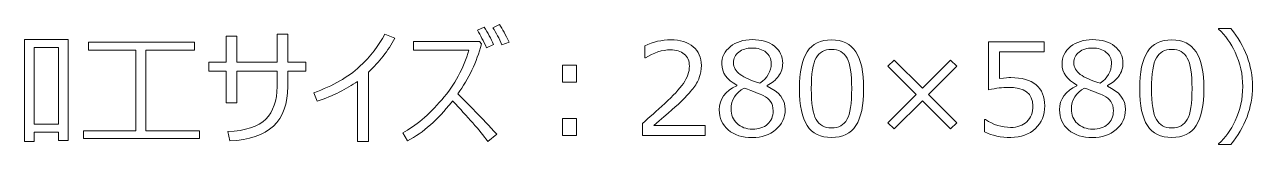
# Model space of a CAD drawing. Extents: x 0 to 812, y 0 to 300.
# Drawn here: x 725.2 to 811.8, y 291.4 to 299.9 of the extents above; entities that cross this region are included whole.
import ezdxf

# ---------------------------------------------------------------- set-up
doc = ezdxf.new("R2010")
doc.units = 0
doc.header["$MEASUREMENT"] = 0
doc.layers.add('TEMPLATE', color=216, linetype='CONTINUOUS', true_color=0x4c004c)

# ---------------------------------------------------------------- blocks, each defined once
blk = doc.blocks.new('block 3')
at = {"layer": 'TEMPLATE', "color": 214, "lineweight": 9, "true_color": 0x7f007f}
for points in [[(727.565, -7.702), (725.855, -7.702), (725.855, -8.353), (725.17, -8.353), (725.17, -1.159), (728.25, -1.159), (728.25, -8.291), (727.565, -8.291), (727.565, -7.702)], [(725.855, -7.131), (727.565, -7.131), (727.565, -1.708), (725.855, -1.708), (725.855, -7.131)], [(729.331, -8.155), (729.331, -7.606), (733.014, -7.606), (733.014, -1.897), (729.683, -1.897), (729.683, -1.343), (737.154, -1.343), (737.154, -1.897), (733.73, -1.897), (733.73, -7.606), (737.505, -7.606), (737.505, -8.155), (729.331, -8.155)], [(764.114, -4.169), (763.117, -4.169), (763.117, -2.969), (764.114, -2.969), (764.114, -4.169)], [(790.938, -7.03), (790.495, -7.474), (788.504, -5.479), (786.513, -7.474), (786.069, -7.03), (788.065, -5.039), (786.069, -3.048), (786.513, -2.604), (788.504, -4.6), (790.495, -2.604), (790.938, -3.048), (788.943, -5.039), (790.938, -7.03)], [(764.114, -7.935), (763.117, -7.935), (763.117, -6.735), (764.114, -6.735), (764.114, -7.935)]]:
    blk.add_lwpolyline(points, dxfattribs=at)
for points, knots in [([(740.146, -5.624), (740.146, -5.624), (739.382, -5.624), (739.382, -5.624), (739.382, -5.624), (739.382, -3.4), (739.382, -3.4), (739.382, -3.4), (738.169, -3.4), (738.169, -3.4), (738.169, -3.4), (738.169, -2.763), (738.169, -2.763), (738.169, -2.763), (739.382, -2.763), (739.382, -2.763), (739.382, -2.763), (739.382, -0.908), (739.382, -0.908), (739.382, -0.908), (740.146, -0.908), (740.146, -0.908), (740.146, -0.908), (740.146, -2.763), (740.146, -2.763), (740.146, -2.763), (742.981, -2.763), (742.981, -2.763), (742.981, -2.763), (742.981, -0.781), (742.981, -0.781), (742.981, -0.781), (743.745, -0.781), (743.745, -0.781), (743.745, -0.781), (743.745, -2.763), (743.745, -2.763), (743.745, -2.763), (745.006, -2.763), (745.006, -2.763), (745.006, -2.763), (745.006, -3.4), (745.006, -3.4), (745.006, -3.4), (743.745, -3.4), (743.745, -3.4), (743.745, -3.4), (743.745, -4.463), (743.745, -4.463), (743.745, -6.918), (742.378, -8.202), (739.645, -8.313), (739.645, -8.313), (739.5, -7.658), (739.5, -7.658), (740.76, -7.6), (741.655, -7.304), (742.185, -6.77), (742.715, -6.237), (742.981, -5.474), (742.981, -4.481), (742.981, -4.481), (742.981, -3.4), (742.981, -3.4), (742.981, -3.4), (740.146, -3.4), (740.146, -3.4), (740.146, -3.4), (740.146, -5.624), (740.146, -5.624)], [0, 0, 0, 0, 1, 1, 1, 2, 2, 2, 3, 3, 3, 4, 4, 4, 5, 5, 5, 6, 6, 6, 7, 7, 7, 8, 8, 8, 9, 9, 9, 10, 10, 10, 11, 11, 11, 12, 12, 12, 13, 13, 13, 14, 14, 14, 15, 15, 15, 16, 16, 16, 17, 17, 17, 18, 18, 18, 19, 19, 19, 20, 20, 20, 21, 21, 21, 22, 22, 22, 23, 23, 23, 23]), ([(749.432, -8.357), (749.432, -8.357), (748.65, -8.357), (748.65, -8.357), (748.65, -8.357), (748.65, -4.112), (748.65, -4.112), (747.888, -4.657), (746.942, -5.124), (745.811, -5.514), (745.811, -5.514), (745.578, -4.912), (745.578, -4.912), (746.94, -4.422), (748.015, -3.809), (748.801, -3.07), (749.588, -2.332), (750.179, -1.569), (750.574, -0.781), (750.574, -0.781), (751.295, -1.062), (751.295, -1.062), (750.814, -1.941), (750.194, -2.741), (749.432, -3.461), (749.432, -3.461), (749.432, -8.357), (749.432, -8.357)], [0, 0, 0, 0, 1, 1, 1, 2, 2, 2, 3, 3, 3, 4, 4, 4, 5, 5, 5, 6, 6, 6, 7, 7, 7, 8, 8, 8, 9, 9, 9, 9]), ([(758.26, -1.51), (758.26, -1.51), (757.755, -1.734), (757.755, -1.734), (757.544, -1.263), (757.332, -0.853), (757.118, -0.504), (757.118, -0.504), (757.593, -0.284), (757.593, -0.284), (757.847, -0.68), (758.07, -1.088), (758.26, -1.51)], [0, 0, 0, 0, 1, 1, 1, 2, 2, 2, 3, 3, 3, 4, 4, 4, 4]), ([(759.346, -1.33), (759.346, -1.33), (758.84, -1.537), (758.84, -1.537), (758.644, -1.083), (758.435, -0.677), (758.212, -0.319), (758.212, -0.319), (758.678, -0.095), (758.678, -0.095), (758.88, -0.409), (759.103, -0.82), (759.346, -1.33)], [0, 0, 0, 0, 1, 1, 1, 2, 2, 2, 3, 3, 3, 4, 4, 4, 4]), ([(811.786, -4.472), (811.786, -5.978), (811.277, -7.343), (810.257, -8.568), (810.257, -8.568), (809.396, -8.568), (809.396, -8.568), (809.396, -8.568), (809.396, -8.533), (809.396, -8.533), (809.876, -8.087), (810.268, -7.544), (810.569, -6.902), (810.927, -6.138), (811.105, -5.328), (811.105, -4.472), (811.105, -3.623), (810.927, -2.817), (810.569, -2.055), (810.268, -1.414), (809.876, -0.87), (809.396, -0.425), (809.396, -0.425), (809.396, -0.377), (809.396, -0.377), (809.396, -0.377), (810.257, -0.377), (810.257, -0.377), (811.277, -1.61), (811.786, -2.975), (811.786, -4.472)], [0, 0, 0, 0, 1, 1, 1, 2, 2, 2, 3, 3, 3, 4, 4, 4, 5, 5, 5, 6, 6, 6, 7, 7, 7, 8, 8, 8, 9, 9, 9, 10, 10, 10, 10]), ([(752.192, -8.313), (752.192, -8.313), (751.845, -7.755), (751.845, -7.755), (752.756, -7.263), (753.673, -6.483), (754.598, -5.415), (755.522, -4.347), (756.157, -3.18), (756.503, -1.915), (756.503, -1.915), (752.6, -1.915), (752.6, -1.915), (752.6, -1.915), (752.6, -1.304), (752.6, -1.304), (752.6, -1.304), (757.263, -1.304), (757.263, -1.304), (757.263, -1.304), (757.399, -1.466), (757.399, -1.466), (757.062, -2.755), (756.505, -3.93), (755.729, -4.991), (756.482, -5.726), (757.399, -6.678), (758.48, -7.847), (758.48, -7.847), (757.856, -8.348), (757.856, -8.348), (757.259, -7.572), (756.429, -6.617), (755.369, -5.483), (755.34, -5.521), (755.31, -5.559), (755.281, -5.597), (754.332, -6.813), (753.302, -7.718), (752.192, -8.313)], [0, 0, 0, 0, 1, 1, 1, 2, 2, 2, 3, 3, 3, 4, 4, 4, 5, 5, 5, 6, 6, 6, 7, 7, 7, 8, 8, 8, 9, 9, 9, 10, 10, 10, 11, 11, 11, 12, 12, 12, 13, 13, 13, 13]), ([(773.189, -7.935), (773.189, -7.935), (768.759, -7.935), (768.759, -7.935), (768.759, -7.935), (768.759, -7.078), (768.759, -7.078), (769.228, -6.674), (769.755, -6.204), (770.339, -5.668), (770.923, -5.131), (771.358, -4.66), (771.642, -4.252), (771.926, -3.845), (772.068, -3.438), (772.068, -3.031), (772.068, -2.67), (771.949, -2.389), (771.71, -2.187), (771.471, -1.985), (771.147, -1.884), (770.737, -1.884), (770.136, -1.884), (769.546, -2.074), (768.966, -2.455), (768.966, -2.455), (768.922, -2.455), (768.922, -2.455), (768.922, -2.455), (768.922, -1.598), (768.922, -1.598), (769.513, -1.317), (770.126, -1.176), (770.758, -1.176), (771.426, -1.176), (771.953, -1.338), (772.336, -1.662), (772.72, -1.986), (772.912, -2.427), (772.912, -2.987), (772.912, -3.286), (772.863, -3.571), (772.765, -3.844), (772.666, -4.116), (772.513, -4.381), (772.305, -4.639), (772.097, -4.897), (771.848, -5.171), (771.558, -5.461), (771.268, -5.751), (770.602, -6.34), (769.559, -7.228), (769.559, -7.228), (773.189, -7.228), (773.189, -7.228), (773.189, -7.228), (773.189, -7.935), (773.189, -7.935)], [0, 0, 0, 0, 1, 1, 1, 2, 2, 2, 3, 3, 3, 4, 4, 4, 5, 5, 5, 6, 6, 6, 7, 7, 7, 8, 8, 8, 9, 9, 9, 10, 10, 10, 11, 11, 11, 12, 12, 12, 13, 13, 13, 14, 14, 14, 15, 15, 15, 16, 16, 16, 17, 17, 17, 18, 18, 18, 19, 19, 19, 19]), ([(775.403, -4.424), (775.403, -4.424), (775.403, -4.371), (775.403, -4.371), (774.703, -3.99), (774.353, -3.497), (774.353, -2.89), (774.353, -2.389), (774.555, -1.976), (774.959, -1.651), (775.364, -1.326), (775.878, -1.163), (776.502, -1.163), (777.149, -1.163), (777.669, -1.317), (778.062, -1.625), (778.455, -1.932), (778.651, -2.335), (778.651, -2.833), (778.651, -3.155), (778.554, -3.458), (778.359, -3.741), (778.164, -4.023), (777.894, -4.244), (777.548, -4.402), (777.548, -4.402), (777.548, -4.459), (777.548, -4.459), (778.4, -4.825), (778.827, -5.373), (778.827, -6.103), (778.827, -6.671), (778.605, -7.143), (778.163, -7.52), (777.721, -7.896), (777.167, -8.084), (776.502, -8.084), (775.796, -8.084), (775.232, -7.904), (774.81, -7.542), (774.388, -7.18), (774.177, -6.706), (774.177, -6.12), (774.177, -5.356), (774.586, -4.79), (775.403, -4.424)], [0, 0, 0, 0, 1, 1, 1, 2, 2, 2, 3, 3, 3, 4, 4, 4, 5, 5, 5, 6, 6, 6, 7, 7, 7, 8, 8, 8, 9, 9, 9, 10, 10, 10, 11, 11, 11, 12, 12, 12, 13, 13, 13, 14, 14, 14, 15, 15, 15, 15]), ([(782.097, -8.071), (781.317, -8.071), (780.744, -7.793), (780.378, -7.236), (780.012, -6.68), (779.829, -5.811), (779.829, -4.63), (779.829, -3.45), (780.013, -2.58), (780.38, -2.02), (780.748, -1.461), (781.32, -1.181), (782.097, -1.181), (782.867, -1.181), (783.437, -1.461), (783.806, -2.022), (784.175, -2.583), (784.36, -3.45), (784.36, -4.622), (784.36, -5.805), (784.176, -6.676), (783.81, -7.234), (783.444, -7.792), (782.873, -8.071), (782.097, -8.071)], [0, 0, 0, 0, 1, 1, 1, 2, 2, 2, 3, 3, 3, 4, 4, 4, 5, 5, 5, 6, 6, 6, 7, 7, 7, 8, 8, 8, 8]), ([(792.876, -7.685), (792.876, -7.685), (792.876, -6.806), (792.876, -6.806), (792.876, -6.806), (792.947, -6.806), (792.947, -6.806), (793.518, -7.178), (794.113, -7.364), (794.731, -7.364), (795.206, -7.364), (795.586, -7.228), (795.871, -6.957), (796.157, -6.686), (796.3, -6.312), (796.3, -5.834), (796.3, -4.967), (795.705, -4.534), (794.515, -4.534), (794.175, -4.534), (793.724, -4.592), (793.162, -4.709), (793.162, -4.709), (793.162, -1.313), (793.162, -1.313), (793.162, -1.313), (797.095, -1.313), (797.095, -1.313), (797.095, -1.313), (797.095, -2.025), (797.095, -2.025), (797.095, -2.025), (793.953, -2.025), (793.953, -2.025), (793.953, -2.025), (793.953, -3.901), (793.953, -3.901), (794.34, -3.863), (794.601, -3.844), (794.735, -3.844), (795.523, -3.844), (796.121, -4.014), (796.528, -4.354), (796.935, -4.693), (797.139, -5.188), (797.139, -5.839), (797.139, -6.495), (796.918, -7.031), (796.477, -7.447), (796.037, -7.863), (795.46, -8.071), (794.748, -8.071), (794.057, -8.071), (793.433, -7.942), (792.876, -7.685)], [0, 0, 0, 0, 1, 1, 1, 2, 2, 2, 3, 3, 3, 4, 4, 4, 5, 5, 5, 6, 6, 6, 7, 7, 7, 8, 8, 8, 9, 9, 9, 10, 10, 10, 11, 11, 11, 12, 12, 12, 13, 13, 13, 14, 14, 14, 15, 15, 15, 16, 16, 16, 17, 17, 17, 18, 18, 18, 18]), ([(799.407, -4.424), (799.407, -4.424), (799.407, -4.371), (799.407, -4.371), (798.706, -3.99), (798.356, -3.497), (798.356, -2.89), (798.356, -2.389), (798.559, -1.976), (798.963, -1.651), (799.367, -1.326), (799.881, -1.163), (800.505, -1.163), (801.153, -1.163), (801.673, -1.317), (802.065, -1.625), (802.458, -1.932), (802.654, -2.335), (802.654, -2.833), (802.654, -3.155), (802.557, -3.458), (802.362, -3.741), (802.167, -4.023), (801.897, -4.244), (801.551, -4.402), (801.551, -4.402), (801.551, -4.459), (801.551, -4.459), (802.404, -4.825), (802.83, -5.373), (802.83, -6.103), (802.83, -6.671), (802.609, -7.143), (802.166, -7.52), (801.724, -7.896), (801.17, -8.084), (800.505, -8.084), (799.799, -8.084), (799.235, -7.904), (798.814, -7.542), (798.392, -7.18), (798.181, -6.706), (798.181, -6.12), (798.181, -5.356), (798.589, -4.79), (799.407, -4.424)], [0, 0, 0, 0, 1, 1, 1, 2, 2, 2, 3, 3, 3, 4, 4, 4, 5, 5, 5, 6, 6, 6, 7, 7, 7, 8, 8, 8, 9, 9, 9, 10, 10, 10, 11, 11, 11, 12, 12, 12, 13, 13, 13, 14, 14, 14, 15, 15, 15, 15]), ([(806.1, -8.071), (805.32, -8.071), (804.748, -7.793), (804.382, -7.236), (804.015, -6.68), (803.832, -5.811), (803.832, -4.63), (803.832, -3.45), (804.016, -2.58), (804.384, -2.02), (804.751, -1.461), (805.323, -1.181), (806.1, -1.181), (806.87, -1.181), (807.44, -1.461), (807.809, -2.022), (808.178, -2.583), (808.363, -3.45), (808.363, -4.622), (808.363, -5.805), (808.18, -6.676), (807.814, -7.234), (807.447, -7.792), (806.876, -8.071), (806.1, -8.071)], [0, 0, 0, 0, 1, 1, 1, 2, 2, 2, 3, 3, 3, 4, 4, 4, 5, 5, 5, 6, 6, 6, 7, 7, 7, 8, 8, 8, 8]), ([(777.838, -2.837), (777.838, -2.521), (777.717, -2.262), (777.473, -2.06), (777.23, -1.857), (776.905, -1.756), (776.498, -1.756), (776.111, -1.756), (775.795, -1.851), (775.551, -2.04), (775.306, -2.229), (775.184, -2.477), (775.184, -2.785), (775.184, -3.125), (775.336, -3.404), (775.641, -3.624), (775.945, -3.844), (776.408, -4.049), (777.029, -4.239), (777.568, -3.891), (777.838, -3.423), (777.838, -2.837)], [0, 0, 0, 0, 1, 1, 1, 2, 2, 2, 3, 3, 3, 4, 4, 4, 5, 5, 5, 6, 6, 6, 7, 7, 7, 7]), ([(782.097, -1.853), (781.595, -1.853), (781.232, -2.052), (781.007, -2.449), (780.781, -2.845), (780.668, -3.573), (780.668, -4.63), (780.668, -5.679), (780.781, -6.403), (781.007, -6.801), (781.232, -7.2), (781.595, -7.399), (782.097, -7.399), (782.598, -7.399), (782.96, -7.2), (783.184, -6.801), (783.408, -6.403), (783.52, -5.676), (783.52, -4.622), (783.52, -3.587), (783.409, -2.868), (783.186, -2.462), (782.964, -2.056), (782.6, -1.853), (782.097, -1.853)], [0, 0, 0, 0, 1, 1, 1, 2, 2, 2, 3, 3, 3, 4, 4, 4, 5, 5, 5, 6, 6, 6, 7, 7, 7, 8, 8, 8, 8]), ([(801.841, -2.837), (801.841, -2.521), (801.72, -2.262), (801.477, -2.06), (801.233, -1.857), (800.908, -1.756), (800.501, -1.756), (800.114, -1.756), (799.799, -1.851), (799.554, -2.04), (799.309, -2.229), (799.187, -2.477), (799.187, -2.785), (799.187, -3.125), (799.339, -3.404), (799.644, -3.624), (799.949, -3.844), (800.411, -4.049), (801.033, -4.239), (801.572, -3.891), (801.841, -3.423), (801.841, -2.837)], [0, 0, 0, 0, 1, 1, 1, 2, 2, 2, 3, 3, 3, 4, 4, 4, 5, 5, 5, 6, 6, 6, 7, 7, 7, 7]), ([(806.1, -1.853), (805.599, -1.853), (805.236, -2.052), (805.01, -2.449), (804.784, -2.845), (804.672, -3.573), (804.672, -4.63), (804.672, -5.679), (804.784, -6.403), (805.01, -6.801), (805.236, -7.2), (805.599, -7.399), (806.1, -7.399), (806.601, -7.399), (806.963, -7.2), (807.188, -6.801), (807.412, -6.403), (807.524, -5.676), (807.524, -4.622), (807.524, -3.587), (807.412, -2.868), (807.19, -2.462), (806.967, -2.056), (806.604, -1.853), (806.1, -1.853)], [0, 0, 0, 0, 1, 1, 1, 2, 2, 2, 3, 3, 3, 4, 4, 4, 5, 5, 5, 6, 6, 6, 7, 7, 7, 8, 8, 8, 8]), ([(775.94, -4.582), (775.321, -4.931), (775.012, -5.423), (775.012, -6.059), (775.012, -6.483), (775.153, -6.827), (775.434, -7.089), (775.715, -7.351), (776.074, -7.482), (776.511, -7.482), (776.959, -7.482), (777.315, -7.368), (777.579, -7.138), (777.842, -6.908), (777.974, -6.592), (777.974, -6.191), (777.974, -5.918), (777.914, -5.699), (777.794, -5.533), (777.674, -5.368), (777.499, -5.228), (777.269, -5.114), (777.039, -5), (776.596, -4.822), (775.94, -4.582)], [0, 0, 0, 0, 1, 1, 1, 2, 2, 2, 3, 3, 3, 4, 4, 4, 5, 5, 5, 6, 6, 6, 7, 7, 7, 8, 8, 8, 8]), ([(799.943, -4.582), (799.325, -4.931), (799.016, -5.423), (799.016, -6.059), (799.016, -6.483), (799.156, -6.827), (799.438, -7.089), (799.719, -7.351), (800.078, -7.482), (800.514, -7.482), (800.962, -7.482), (801.319, -7.368), (801.582, -7.138), (801.846, -6.908), (801.978, -6.592), (801.978, -6.191), (801.978, -5.918), (801.918, -5.699), (801.797, -5.533), (801.677, -5.368), (801.502, -5.228), (801.272, -5.114), (801.042, -5), (800.599, -4.822), (799.943, -4.582)], [0, 0, 0, 0, 1, 1, 1, 2, 2, 2, 3, 3, 3, 4, 4, 4, 5, 5, 5, 6, 6, 6, 7, 7, 7, 8, 8, 8, 8])]:
    blk.add_open_spline(points, degree=3, knots=knots, dxfattribs=at)

msp = doc.modelspace()

# ---------------------------------------------------------------- block references
at = {"layer": 'TEMPLATE'}
msp.add_blockref('block 3', (0, 300), dxfattribs=at)

doc.saveas('drawing.dxf')
